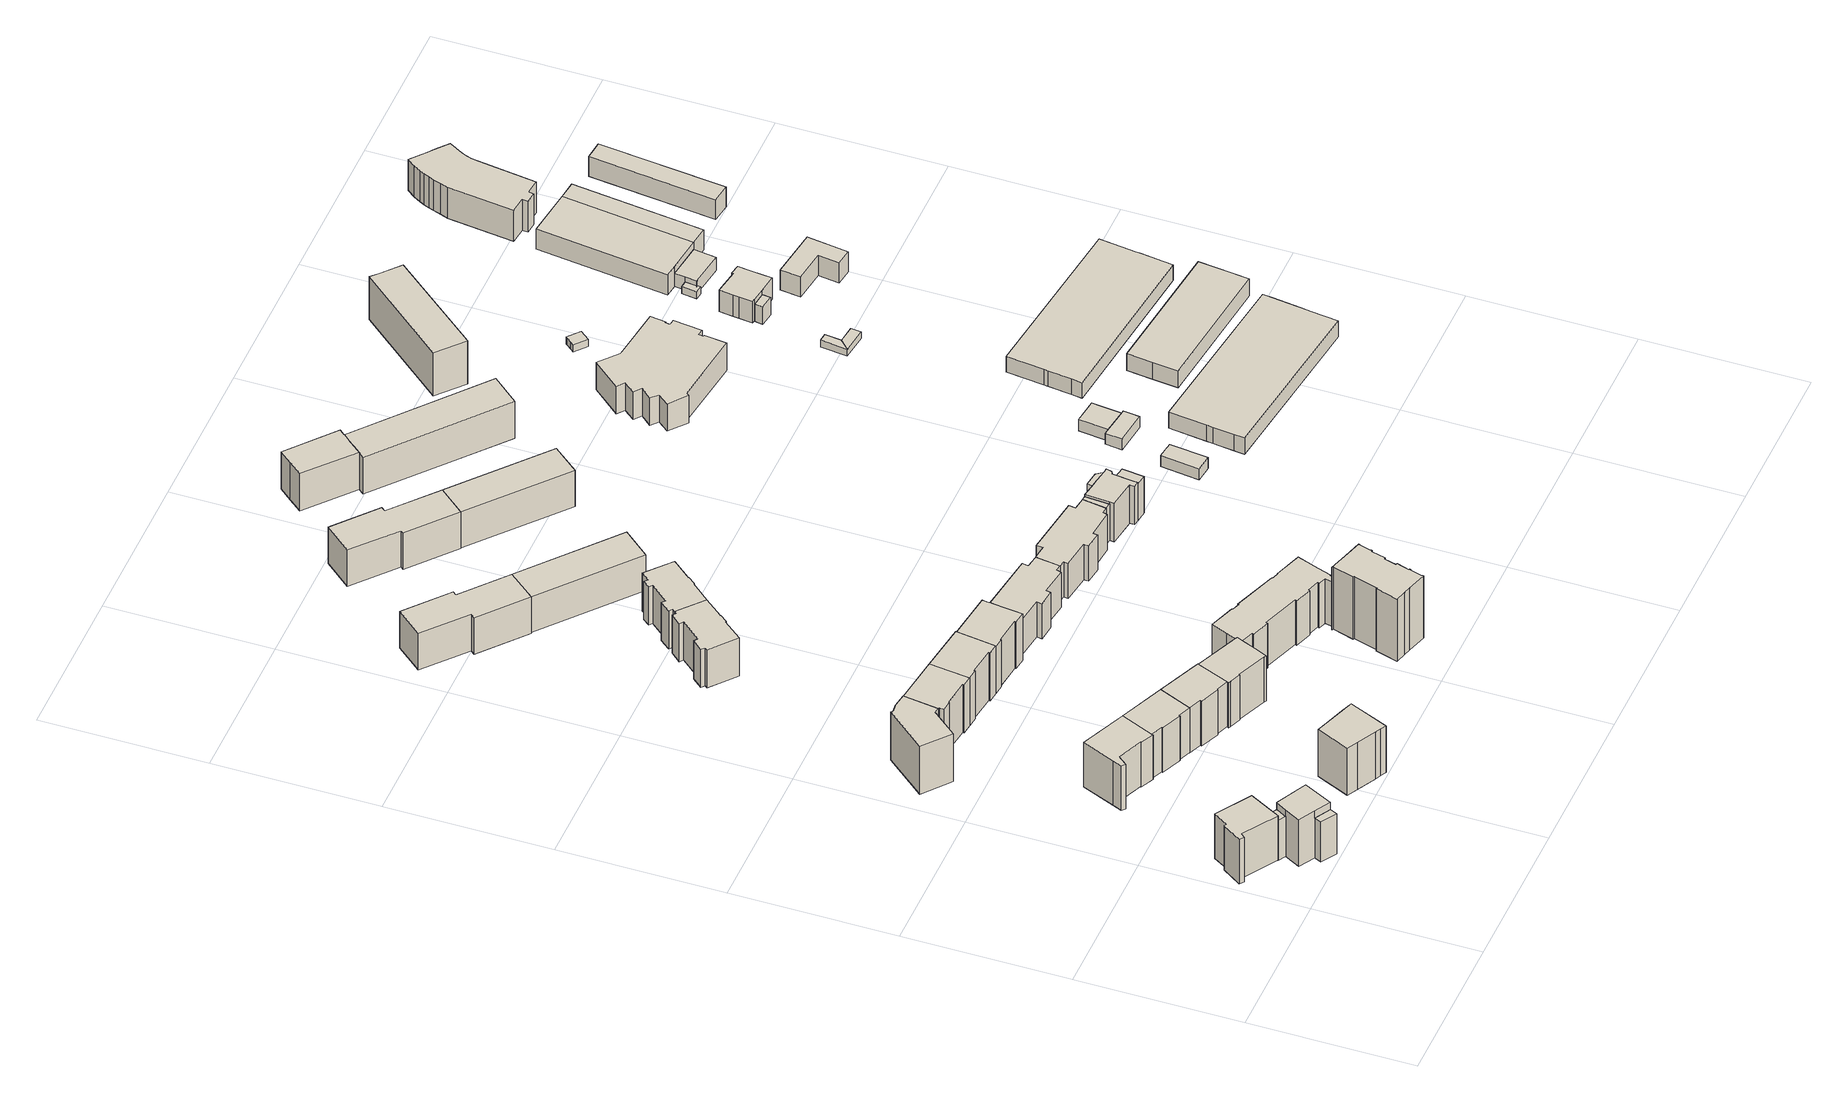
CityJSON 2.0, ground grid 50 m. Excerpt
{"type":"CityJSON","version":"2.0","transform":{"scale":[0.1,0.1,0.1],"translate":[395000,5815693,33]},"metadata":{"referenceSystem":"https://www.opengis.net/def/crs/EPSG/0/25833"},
"CityObjects":{
"building1":{"type":"Building","attributes":{"Gemeindeschluessel":"11000008","BezugspunktDach":"2200","function":"31001_1010","measuredHeight":19.14,"storeysAboveGround":4},"address":[{"country":"Germany","locality":"Berlin","thoroughfareNumber":"8","thoroughfareName":"Drübecker Weg"}],"geometry":[{"type":"Solid","lod":"1","boundaries":[[[[0,1,2,3,4,5,6,7,8,9]],[[10,11,12,13,14,15,16,17,18,19]],[[10,19,9,8]],[[11,10,8,7]],[[12,11,7,6]],[[13,12,6,5]],[[14,13,5,4]],[[15,14,4,3]],[[16,15,3,2]],[[17,16,2,1]],[[18,17,1,0]],[[19,18,0,9]]]]}]},
"building2":{"type":"Building","attributes":{"Gemeindeschluessel":"11000008","function":"31001_1010"},"address":[{"country":"Germany","locality":"Berlin","thoroughfareNumber":"11","thoroughfareName":"Kelbraer Straße"}],"children":["building2-1","building2-2","building2-3"]},
"building2-1":{"type":"BuildingPart","attributes":{"BezugspunktDach":"2200","measuredHeight":19.38,"storeysAboveGround":4},"parents":["building2"],"geometry":[{"type":"MultiSurface","lod":"1","boundaries":[[[20,21,22,23,24,25]],[[26,27,28,29,30,31]],[[26,31,25,24]],[[32,33,24,23]],[[28,27,23,22]],[[29,28,22,21]],[[34,35,29,21,20]],[[31,30,20,25]],[[27,26,33,32]],[[30,29,35,34]]]}]},
"building2-2":{"type":"BuildingPart","attributes":{"BezugspunktDach":"2200","measuredHeight":14.38,"storeysAboveGround":4},"parents":["building2"],"geometry":[{"type":"Solid","lod":"1","boundaries":[[[[36,35,34,37]],[[30,29,38,39]],[[30,39,37,34]],[[38,29,35,36]],[[39,38,36,37]],[[30,34,35,29]]]]}]},
"building2-3":{"type":"BuildingPart","attributes":{"BezugspunktDach":"2200","measuredHeight":14.38,"storeysAboveGround":4},"parents":["building2"],"geometry":[{"type":"Solid","lod":"1","boundaries":[[[[33,32,40,41]],[[42,27,26,43]],[[42,43,41,40]],[[27,42,40,32]],[[43,26,33,41]],[[26,27,32,33]]]]}]},
"building3":{"type":"Building","attributes":{"Gemeindeschluessel":"11000008","BezugspunktDach":"2200","function":"31001_1010","measuredHeight":16.03,"storeysAboveGround":5},"address":[{"country":"Germany","locality":"Berlin","thoroughfareNumber":"5","thoroughfareName":"Drübecker Weg"}],"geometry":[{"type":"Solid","lod":"1","boundaries":[[[[44,45,46,47,48,49,50,51,52,53]],[[54,55,56,57,58,59,60,61,62,63]],[[54,63,53,52]],[[55,54,52,51]],[[56,55,51,50]],[[57,56,50,49]],[[58,57,49,48]],[[59,58,48,47]],[[60,59,47,46]],[[61,60,46,45]],[[62,61,45,44]],[[63,62,44,53]]]]}]},
"building4":{"type":"Building","attributes":{"Gemeindeschluessel":"11000008","BezugspunktDach":"2200","function":"31001_1010","measuredHeight":17.18,"storeysAboveGround":4},"address":[{"country":"Germany","locality":"Berlin","thoroughfareNumber":"32","thoroughfareName":"Treptower Straße"}],"geometry":[{"type":"Solid","lod":"1","boundaries":[[[[64,65,66,67,68,69,70,71]],[[72,73,74,75,76,77,78,79]],[[72,79,71,70]],[[73,72,70,69]],[[74,73,69,68]],[[75,74,68,67]],[[76,75,67,66]],[[77,76,66,65]],[[78,77,65,64]],[[79,78,64,71]]]]}]},
"building5":{"type":"Building","attributes":{"Gemeindeschluessel":"11000008","BezugspunktDach":"2200","function":"31001_1010","measuredHeight":18.79,"storeysAboveGround":5},"address":[{"country":"Germany","locality":"Berlin","thoroughfareNumber":"14","thoroughfareName":"Kelbraer Straße"}],"geometry":[{"type":"Solid","lod":"1","boundaries":[[[[80,81,82,83,84,85,86,87,88,89,90]],[[91,92,93,94,95,96,97,98,99,100,101]],[[91,101,90,89]],[[92,91,89,88]],[[93,92,88,87]],[[94,93,87,86]],[[95,94,86,85]],[[96,95,85,84]],[[97,96,84,83]],[[98,97,83,82]],[[99,98,82,81]],[[100,99,81,80]],[[101,100,80,90]]]]}]},
"building6":{"type":"Building","attributes":{"Gemeindeschluessel":"11000008","BezugspunktDach":"2200","function":"31001_1010","measuredHeight":16.01,"storeysAboveGround":5},"address":[{"country":"Germany","locality":"Berlin","thoroughfareNumber":"7","thoroughfareName":"Drübecker Weg"}],"geometry":[{"type":"Solid","lod":"1","boundaries":[[[[102,103,104,105,106,107,50,49]],[[56,108,109,110,111,112,113,57]],[[56,57,49,50]],[[108,56,50,107]],[[109,108,107,106]],[[110,109,106,105]],[[111,110,105,104]],[[112,111,104,103]],[[113,112,103,102]],[[57,113,102,49]]]]}]},
"building7":{"type":"Building","attributes":{"Gemeindeschluessel":"11000008","BezugspunktDach":"2200","function":"31001_1010","measuredHeight":19.32,"storeysAboveGround":4},"address":[{"country":"Germany","locality":"Berlin","thoroughfareNumber":"57","thoroughfareName":"Harzer Straße"}],"geometry":[{"type":"Solid","lod":"1","boundaries":[[[[114,115,116,117,118,119,120,121,122,123,124,125]],[[126,127,128,129,130,131,132,133,134,135,136,137]],[[126,137,125,124]],[[127,126,124,123]],[[128,127,123,122]],[[129,128,122,121]],[[130,129,121,120]],[[131,130,120,119]],[[132,131,119,118]],[[133,132,118,117]],[[134,133,117,116]],[[135,134,116,115]],[[136,135,115,114]],[[137,136,114,125]]]]}]},
"building8":{"type":"Building","attributes":{"Gemeindeschluessel":"11000008","BezugspunktDach":"2200","function":"31001_1010","measuredHeight":16.09,"storeysAboveGround":5},"address":[{"country":"Germany","locality":"Berlin","thoroughfareNumber":"9","thoroughfareName":"Drübecker Weg"}],"geometry":[{"type":"Solid","lod":"1","boundaries":[[[[138,139,140,141,142,143,107,106]],[[144,145,146,147,148,149,150,151]],[[144,151,106,107]],[[145,144,107,143]],[[146,145,143,142]],[[147,146,142,141]],[[148,147,141,140]],[[149,148,140,139]],[[150,149,139,138]],[[151,150,138,106]]]]}]},
"building9":{"type":"Building","attributes":{"Gemeindeschluessel":"11000008","BezugspunktDach":"2200","function":"31001_1010","measuredHeight":19.43,"storeysAboveGround":4},"address":[{"country":"Germany","locality":"Berlin","thoroughfareNumber":"58","thoroughfareName":"Harzer Straße"}],"geometry":[{"type":"Solid","lod":"1","boundaries":[[[[152,153,154,155,156,157,158,122,121,120]],[[159,160,161,162,163,164,165,166,167,168]],[[159,168,120,121]],[[160,159,121,122]],[[161,160,122,158]],[[162,161,158,157]],[[163,162,157,156]],[[164,163,156,155]],[[165,164,155,154]],[[166,165,154,153]],[[167,166,153,152]],[[168,167,152,120]]]]}]},
"building10":{"type":"Building","attributes":{"Gemeindeschluessel":"11000008","BezugspunktDach":"2200","function":"31001_1010","measuredHeight":16.24,"storeysAboveGround":5},"address":[{"country":"Germany","locality":"Berlin","thoroughfareNumber":"11","thoroughfareName":"Drübecker Weg"}],"geometry":[{"type":"Solid","lod":"1","boundaries":[[[[169,170,171,172,173,174,175,176,177,178,179,180,181]],[[182,183,184,185,186,187,188,189,190,191,192,193,194]],[[182,194,181,180]],[[183,182,180,179]],[[184,183,179,178]],[[185,184,178,177]],[[186,185,177,176]],[[187,186,176,175]],[[188,187,175,174]],[[189,188,174,173]],[[190,189,173,172]],[[191,190,172,171]],[[192,191,171,170]],[[193,192,170,169]],[[194,193,169,181]]]]}]},
"building11":{"type":"Building","attributes":{"Gemeindeschluessel":"11000008","BezugspunktDach":"2200","function":"31001_1010","measuredHeight":13.75,"storeysAboveGround":4},"address":[{"country":"Germany","locality":"Berlin","thoroughfareNumber":"67","thoroughfareName":"Treptower Straße"}],"geometry":[{"type":"Solid","lod":"1","boundaries":[[[[195,196,197,198,199,200,201,202,203,204,205,206,207,208,209,210]],[[211,212,213,214,215,216,217,218,219,220,221,222,223,224,225,226]],[[211,226,210,209]],[[212,211,209,208]],[[213,212,208,207]],[[214,213,207,206]],[[215,214,206,205]],[[216,215,205,204]],[[217,216,204,203]],[[218,217,203,202]],[[219,218,202,201]],[[220,219,201,200]],[[221,220,200,199]],[[222,221,199,198]],[[223,222,198,197]],[[224,223,197,196]],[[225,224,196,195]],[[226,225,195,210]]]]}]},
"building12":{"type":"Building","attributes":{"Gemeindeschluessel":"11000008","BezugspunktDach":"2200","function":"31001_1010","measuredHeight":19.28,"storeysAboveGround":4},"address":[{"country":"Germany","locality":"Berlin","thoroughfareNumber":"59","thoroughfareName":"Harzer Straße"}],"geometry":[{"type":"Solid","lod":"1","boundaries":[[[[227,228,229,230,231,232,233,234,235,236,237,238,239]],[[162,161,240,241,242,243,244,245,246,247,248,249,163]],[[162,163,239,238]],[[161,162,238,237]],[[240,161,237,236]],[[241,240,236,235]],[[242,241,235,234]],[[243,242,234,233]],[[244,243,233,232]],[[245,244,232,231]],[[246,245,231,230]],[[247,246,230,229]],[[248,247,229,228]],[[249,248,228,227]],[[163,249,227,239]]]]}]},
"building13":{"type":"Building","attributes":{"Gemeindeschluessel":"11000008","BezugspunktDach":"2200","function":"31001_1010","measuredHeight":13.08,"storeysAboveGround":4},"address":[{"country":"Germany","locality":"Berlin","thoroughfareNumber":"65, 65A","thoroughfareName":"Treptower Straße"}],"geometry":[{"type":"Solid","lod":"1","boundaries":[[[[250,251,252,253,254,255,256,257]],[[258,259,260,261,262,263,264,265]],[[258,265,257,256]],[[259,258,256,255]],[[260,259,255,254]],[[261,260,254,253]],[[262,261,253,252]],[[263,262,252,251]],[[264,263,251,250]],[[265,264,250,257]]]]}]},
"building14":{"type":"Building","attributes":{"Gemeindeschluessel":"11000008","BezugspunktDach":"2200","function":"31001_1010","measuredHeight":13.7,"storeysAboveGround":4},"address":[{"country":"Germany","locality":"Berlin","thoroughfareNumber":"66","thoroughfareName":"Treptower Straße"}],"geometry":[{"type":"Solid","lod":"1","boundaries":[[[[266,203,202,267,268,269,270,271,272,273,274,275,276,277,278,279]],[[280,281,282,283,284,285,286,287,288,289,290,291,218,217,292,293]],[[280,293,279,278]],[[281,280,278,277]],[[282,281,277,276]],[[283,282,276,275]],[[284,283,275,274]],[[285,284,274,273]],[[286,285,273,272]],[[287,286,272,271]],[[288,287,271,270]],[[289,288,270,269]],[[290,289,269,268]],[[291,290,268,267]],[[218,291,267,202]],[[217,218,202,203]],[[292,217,203,266]],[[293,292,266,279]]]]}]},
"building15":{"type":"Building","attributes":{"Gemeindeschluessel":"11000008","BezugspunktDach":"2200","function":"31001_1010","measuredHeight":16.84,"storeysAboveGround":5},"address":[{"country":"Germany","locality":"Berlin","thoroughfareNumber":"67, 68","thoroughfareName":"Teupitzer Straße"}],"geometry":[{"type":"Solid","lod":"1","boundaries":[[[[294,295,296,297,298,299,300,301,302,303,304,305,306,307,308,309,310,311,312,313,314,315,316,317,318,319,320,321,322,323,324]],[[325,326,327,328,329,330,331,332,333,334,335,336,337,338,339,340,341,342,343,344,345,346,347,348,349,350,351,352,353,354,355]],[[325,355,324,323]],[[326,325,323,322]],[[327,326,322,321]],[[328,327,321,320]],[[329,328,320,319]],[[330,329,319,318]],[[331,330,318,317]],[[332,331,317,316]],[[333,332,316,315]],[[334,333,315,314]],[[335,334,314,313]],[[336,335,313,312]],[[337,336,312,311]],[[338,337,311,310]],[[339,338,310,309]],[[340,339,309,308]],[[341,340,308,307]],[[342,341,307,306]],[[343,342,306,305]],[[344,343,305,304]],[[345,344,304,303]],[[346,345,303,302]],[[347,346,302,301]],[[348,347,301,300]],[[349,348,300,299]],[[350,349,299,298]],[[351,350,298,297]],[[352,351,297,296]],[[353,352,296,295]],[[354,353,295,294]],[[355,354,294,324]]]]}]},
"building16":{"type":"Building","attributes":{"Gemeindeschluessel":"11000008","BezugspunktDach":"2200","function":"31001_1010","measuredHeight":12.62,"storeysAboveGround":4},"address":[{"country":"Germany","locality":"Berlin","thoroughfareNumber":"60","thoroughfareName":"Harzer Straße"}],"geometry":[{"type":"Solid","lod":"1","boundaries":[[[[356,357,358,359,360,361,362,363,364,365,366,367,368,369,370,371,372,373]],[[374,375,376,377,378,379,380,381,382,383,384,385,386,387,388,389,390,391]],[[374,391,373,372]],[[375,374,372,371]],[[376,375,371,370]],[[377,376,370,369]],[[378,377,369,368]],[[379,378,368,367]],[[380,379,367,366]],[[381,380,366,365]],[[382,381,365,364]],[[383,382,364,363]],[[384,383,363,362]],[[385,384,362,361]],[[386,385,361,360]],[[387,386,360,359]],[[388,387,359,358]],[[389,388,358,357]],[[390,389,357,356]],[[391,390,356,373]]]]}]},
"building17":{"type":"Building","attributes":{"Gemeindeschluessel":"11000008","BezugspunktDach":"2200","function":"31001_1010","measuredHeight":12.8,"storeysAboveGround":4},"address":[{"country":"Germany","locality":"Berlin","thoroughfareNumber":"64, 64A","thoroughfareName":"Treptower Straße"}],"geometry":[{"type":"Solid","lod":"1","boundaries":[[[[392,393,253,252]],[[394,395,396,397]],[[394,397,252,253]],[[395,394,253,393]],[[396,395,393,392]],[[397,396,392,252]]]]}]},
"building18":{"type":"Building","attributes":{"Gemeindeschluessel":"11000008","BezugspunktDach":"2200","function":"31001_1010","measuredHeight":22.93,"storeysAboveGround":7},"address":[{"country":"Germany","locality":"Berlin","thoroughfareNumber":"69","thoroughfareName":"Teupitzer Straße"}],"geometry":[{"type":"Solid","lod":"1","boundaries":[[[[398,399,400,401,402,403,404,405,406,407,408,409,410,411,412,413,414,415,416,417,418,419,420,421,422,423,424,425,426,427,428]],[[429,430,431,432,433,434,435,436,437,438,439,440,441,442,443,444,445,446,447,448,449,450,451,452,453,454,455,456,457,458,459]],[[429,459,428,427]],[[430,429,427,426]],[[431,430,426,425]],[[432,431,425,424]],[[433,432,424,423]],[[434,433,423,422]],[[435,434,422,421]],[[436,435,421,420]],[[437,436,420,419]],[[438,437,419,418]],[[439,438,418,417]],[[440,439,417,416]],[[441,440,416,415]],[[442,441,415,414]],[[443,442,414,413]],[[444,443,413,412]],[[445,444,412,411]],[[446,445,411,410]],[[447,446,410,409]],[[448,447,409,408]],[[449,448,408,407]],[[450,449,407,406]],[[451,450,406,405]],[[452,451,405,404]],[[453,452,404,403]],[[454,453,403,402]],[[455,454,402,401]],[[456,455,401,400]],[[457,456,400,399]],[[458,457,399,398]],[[459,458,398,428]]]]}]},
"building19":{"type":"Building","attributes":{"Gemeindeschluessel":"11000008","BezugspunktDach":"2200","function":"31001_1010","measuredHeight":13.13,"storeysAboveGround":4},"address":[{"country":"Germany","locality":"Berlin","thoroughfareNumber":"63, 63A","thoroughfareName":"Treptower Straße"}],"geometry":[{"type":"Solid","lod":"1","boundaries":[[[[460,461,462,463,464,465,466,467]],[[468,469,470,471,472,473,474,475]],[[468,475,467,466]],[[469,468,466,465]],[[470,469,465,464]],[[471,470,464,463]],[[472,471,463,462]],[[473,472,462,461]],[[474,473,461,460]],[[475,474,460,467]]]]}]},
"building20":{"type":"Building","attributes":{"Gemeindeschluessel":"11000008","BezugspunktDach":"2200","function":"31001_1010","measuredHeight":12.74,"storeysAboveGround":4},"address":[{"country":"Germany","locality":"Berlin","thoroughfareNumber":"61","thoroughfareName":"Harzer Straße"}],"geometry":[{"type":"Solid","lod":"1","boundaries":[[[[476,477,478,479,480,481,482,483,484,485,486,487,488,489,490,491]],[[381,492,493,494,495,496,497,498,499,500,501,502,503,504,505,382]],[[381,382,491,490]],[[492,381,490,489]],[[493,492,489,488]],[[494,493,488,487]],[[495,494,487,486]],[[496,495,486,485]],[[497,496,485,484]],[[498,497,484,483]],[[499,498,483,482]],[[500,499,482,481]],[[501,500,481,480]],[[502,501,480,479]],[[503,502,479,478]],[[504,503,478,477]],[[505,504,477,476]],[[382,505,476,491]]]]}]},
"building21":{"type":"Building","attributes":{"Gemeindeschluessel":"11000008","BezugspunktDach":"2200","function":"31001_1010","measuredHeight":12.91,"storeysAboveGround":4},"address":[{"country":"Germany","locality":"Berlin","thoroughfareNumber":"62, 62A","thoroughfareName":"Treptower Straße"}],"geometry":[{"type":"Solid","lod":"1","boundaries":[[[[506,507,463,462]],[[508,509,510,511]],[[508,511,462,463]],[[509,508,463,507]],[[510,509,507,506]],[[511,510,506,462]]]]}]},
"building22":{"type":"Building","attributes":{"Gemeindeschluessel":"11000008","function":"31001_1010"},"address":[{"country":"Germany","locality":"Berlin","thoroughfareNumber":"62","thoroughfareName":"Harzer Straße"}],"children":["building22-1","building22-2","building22-3","building22-4"]},
"building22-1":{"type":"BuildingPart","attributes":{"BezugspunktDach":"2200","measuredHeight":15.75,"storeysAboveGround":4},"parents":["building22"],"geometry":[{"type":"MultiSurface","lod":"1","boundaries":[[[512,513,514,515,516,517,518,519,520,521,522,523,524,525]],[[526,527,528,529,530,531,532,533,534,535,536,537,538,539]],[[526,539,525,524]],[[540,541,526,524,523]],[[528,527,523,522]],[[529,528,522,521]],[[542,543,521,520]],[[544,542,530,520,519]],[[532,531,519,518]],[[533,532,518,517]],[[534,533,517,516]],[[545,546,534,516,515]],[[547,545,535,515,514]],[[537,536,514,513]],[[538,537,513,512]],[[539,538,512,525]],[[527,526,541,540]],[[530,529,543,542]],[[531,530,542,544]],[[535,534,546,545]],[[536,535,545,547]]]}]},
"building22-2":{"type":"BuildingPart","attributes":{"BezugspunktDach":"2200","measuredHeight":13.08,"storeysAboveGround":4},"parents":["building22"],"geometry":[{"type":"MultiSurface","lod":"1","boundaries":[[[548,549,546,547]],[[534,550,551,536]],[[550,534,546,549]],[[551,550,549,548]],[[536,551,548,547]],[[534,535,545,546]],[[536,547,545,535]]]}]},
"building22-3":{"type":"BuildingPart","attributes":{"BezugspunktDach":"2200","measuredHeight":12.81,"storeysAboveGround":4},"parents":["building22"],"geometry":[{"type":"MultiSurface","lod":"1","boundaries":[[[544,552,553,543]],[[554,555,531,529]],[[554,529,543,553]],[[555,554,553,552]],[[531,555,552,544]],[[530,542,543,529]],[[531,544,542,530]]]}]},
"building22-4":{"type":"BuildingPart","attributes":{"BezugspunktDach":"2200","measuredHeight":13.08,"storeysAboveGround":4},"parents":["building22"],"geometry":[{"type":"Solid","lod":"1","boundaries":[[[[541,540,556,557]],[[558,527,526,559]],[[558,559,557,556]],[[527,558,556,540]],[[559,526,541,557]],[[526,527,540,541]]]]}]},
"building23":{"type":"Building","attributes":{"Gemeindeschluessel":"11000008","function":"31001_1010"},"address":[{"country":"Germany","locality":"Berlin","thoroughfareNumber":"61, 61A, 61B","thoroughfareName":"Treptower Straße"}],"children":["building23-1","building23-2"]},
"building23-1":{"type":"BuildingPart","attributes":{"BezugspunktDach":"2200","measuredHeight":13.85,"storeysAboveGround":4},"parents":["building23"],"geometry":[{"type":"MultiSurface","lod":"1","boundaries":[[[560,561,562,563,564,565,566]],[[567,568,569,570,571,572,573]],[[567,573,566,565]],[[569,568,574,569,575]],[[570,569,563,562]],[[571,570,562,561]],[[572,571,561,560]],[[573,572,560,566]],[[567,565,576]],[[568,567,565,564]],[[575,569,574,577,563]],[[564,577,574,568]]]}]},
"building23-2":{"type":"BuildingPart","attributes":{"BezugspunktDach":"2200","measuredHeight":13.89,"storeysAboveGround":4},"parents":["building23"],"geometry":[{"type":"MultiSurface","lod":"1","boundaries":[[[578,579,580,581,582,583,584,585]],[[586,587,588,589,569,574,567,590]],[[586,590,585,584]],[[587,586,584,583]],[[588,587,583,582]],[[589,588,582,581]],[[569,589,581,580]],[[577,563,580,579]],[[565,564,577,574,579,578]],[[565,567,578]],[[590,567,578,585]],[[574,569,563,577]],[[591,567,568,564,565]],[[568,574,577,564]]]}]},
"building24":{"type":"Building","attributes":{"Gemeindeschluessel":"11000008","BezugspunktDach":"2200","function":"31001_2100","measuredHeight":4.26,"storeysAboveGround":1},"address":[{"country":"Germany","locality":"Berlin","thoroughfareNumber":"50","thoroughfareName":"Teupitzer Straße"}],"geometry":[{"type":"Solid","lod":"1","boundaries":[[[[592,593,594,595,596]],[[597,598,599,600,601]],[[597,601,596,595]],[[598,597,595,594]],[[599,598,594,593]],[[600,599,593,592]],[[601,600,592,596]]]]}]},
"building25":{"type":"Building","attributes":{"Gemeindeschluessel":"11000008","BezugspunktDach":"2200","function":"31001_2100","measuredHeight":3.91,"storeysAboveGround":1},"address":[{"country":"Germany","locality":"Berlin","thoroughfareNumber":"50 (4)","thoroughfareName":"Teupitzer Straße"}],"geometry":[{"type":"Solid","lod":"1","boundaries":[[[[602,603,604,605,606,607]],[[608,609,610,611,612,613]],[[608,613,607,606]],[[609,608,606,605]],[[610,609,605,604]],[[611,610,604,603]],[[612,611,603,602]],[[613,612,602,607]]]]}]},
"building26":{"type":"Building","attributes":{"Gemeindeschluessel":"11000008","BezugspunktDach":"2200","function":"31001_2100","measuredHeight":4.04,"storeysAboveGround":1},"address":[{"country":"Germany","locality":"Berlin","thoroughfareNumber":"50 (5)","thoroughfareName":"Teupitzer Straße"}],"geometry":[{"type":"Solid","lod":"1","boundaries":[[[[604,614,615,605]],[[616,617,618,619]],[[616,619,605,615]],[[617,616,615,614]],[[618,617,614,604]],[[619,618,604,605]]]]}]},
"building27":{"type":"Building","attributes":{"name":"Kindertagesstätte","Gemeindeschluessel":"11000008","BezugspunktDach":"2200","function":"31001_3065","measuredHeight":9.84,"storeysAboveGround":2},"address":[{"country":"Germany","locality":"Berlin","thoroughfareNumber":"32A","thoroughfareName":"Treptower Straße"}],"geometry":[{"type":"Solid","lod":"1","boundaries":[[[[620,621,622,623,624,625,626,627,628,629,630,631,632,633,634,635,636,637,638,639,640]],[[641,642,643,644,645,646,647,648,649,650,651,652,653,654,655,656,657,658,659,660,661]],[[641,661,640,639]],[[642,641,639,638]],[[643,642,638,637]],[[644,643,637,636]],[[645,644,636,635]],[[646,645,635,634]],[[647,646,634,633]],[[648,647,633,632]],[[649,648,632,631]],[[650,649,631,630]],[[651,650,630,629]],[[652,651,629,628]],[[653,652,628,627]],[[654,653,627,626]],[[655,654,626,625]],[[656,655,625,624]],[[657,656,624,623]],[[658,657,623,622]],[[659,658,622,621]],[[660,659,621,620]],[[661,660,620,640]]]]}]},
"building28":{"type":"Building","attributes":{"Gemeindeschluessel":"11000008","BezugspunktDach":"2200","function":"31001_1010","measuredHeight":15.44,"storeysAboveGround":4},"address":[{"country":"Germany","locality":"Berlin","thoroughfareNumber":"57, 59","thoroughfareName":"Treptower Straße"}],"geometry":[{"type":"Solid","lod":"1","boundaries":[[[[662,663,664,665,666]],[[667,668,669,670,671]],[[667,671,666,665]],[[668,667,665,664]],[[669,668,664,663]],[[670,669,663,662]],[[671,670,662,666]]]]}]},
"building29":{"type":"Building","attributes":{"Gemeindeschluessel":"11000008","BezugspunktDach":"2200","function":"31001_2143","measuredHeight":6.87,"storeysAboveGround":1},"address":[{"country":"Germany","locality":"Berlin","thoroughfareNumber":"50 (2)","thoroughfareName":"Teupitzer Straße"}],"geometry":[{"type":"Solid","lod":"1","boundaries":[[[[672,673,674,675,676,677,678,679,680,681]],[[682,683,684,685,686,687,688,689,690,691]],[[682,691,681,680]],[[683,682,680,679]],[[684,683,679,678]],[[685,684,678,677]],[[686,685,677,676]],[[687,686,676,675]],[[688,687,675,674]],[[689,688,674,673]],[[690,689,673,672]],[[691,690,672,681]]]]}]},
"building30":{"type":"Building","attributes":{"Gemeindeschluessel":"11000008","BezugspunktDach":"2200","function":"31001_2523","measuredHeight":2.58,"storeysAboveGround":1},"address":[{"country":"Germany","locality":"Berlin","thoroughfareNumber":"32A (1)","thoroughfareName":"Treptower Straße"}],"geometry":[{"type":"Solid","lod":"1","boundaries":[[[[692,693,694,695,696,697]],[[698,699,700,701,702,703]],[[698,703,697,696]],[[699,698,696,695]],[[700,699,695,694]],[[701,700,694,693]],[[702,701,693,692]],[[703,702,692,697]]]]}]},
"building31":{"type":"Building","attributes":{"Gemeindeschluessel":"11000008","function":"31001_2723"},"address":[{"country":"Germany","locality":"Berlin","thoroughfareNumber":"57 (9)","thoroughfareName":"Teupitzer Straße"}],"children":["building31-1","building31-2"]},
"building31-1":{"type":"BuildingPart","attributes":{"BezugspunktDach":"2200","measuredHeight":2.29,"storeysAboveGround":1},"parents":["building31"],"geometry":[{"type":"MultiSurface","lod":"1","boundaries":[[[704,705,706,707]],[[708,709,710,711]],[[709,708,706,705]],[[710,709,705,704]],[[711,710,704,707]],[[708,711,707,706,712]]]}]},
"building31-2":{"type":"BuildingPart","attributes":{"BezugspunktDach":"2200","measuredHeight":2.46,"storeysAboveGround":1},"parents":["building31"],"geometry":[{"type":"MultiSurface","lod":"1","boundaries":[[[713,714,715,716]],[[717,718,708,711]],[[717,711,716,715]],[[718,717,715,714]],[[708,718,714,713]],[[711,707,706,713,716]],[[706,707,711,708]]]}]},
"building32":{"type":"Building","attributes":{"Gemeindeschluessel":"11000008","BezugspunktDach":"2200","function":"31001_2143","measuredHeight":6.82,"storeysAboveGround":1},"address":[{"country":"Germany","locality":"Berlin","thoroughfareNumber":"50 (6)","thoroughfareName":"Teupitzer Straße"}],"geometry":[{"type":"Solid","lod":"1","boundaries":[[[[719,720,721,722,723]],[[724,725,726,727,728]],[[724,728,723,722]],[[725,724,722,721]],[[726,725,721,720]],[[727,726,720,719]],[[728,727,719,723]]]]}]},
"building33":{"type":"Building","attributes":{"Gemeindeschluessel":"11000008","BezugspunktDach":"2200","function":"31001_2143","measuredHeight":6.58,"storeysAboveGround":1},"address":[{"country":"Germany","locality":"Berlin","thoroughfareNumber":"50 (1)","thoroughfareName":"Teupitzer Straße"}],"geometry":[{"type":"Solid","lod":"1","boundaries":[[[[729,730,731,732,733,734,735,736,737,738]],[[739,740,741,742,743,744,745,746,747,748]],[[739,748,738,737]],[[740,739,737,736]],[[741,740,736,735]],[[742,741,735,734]],[[743,742,734,733]],[[744,743,733,732]],[[745,744,732,731]],[[746,745,731,730]],[[747,746,730,729]],[[748,747,729,738]]]]}]},
"building34":{"type":"Building","attributes":{"Gemeindeschluessel":"11000008","function":"31001_1010"},"address":[{"country":"Germany","locality":"Berlin","thoroughfareNumber":"57 (1)","thoroughfareName":"Teupitzer Straße"}],"children":["building34-1","building34-2"]},
"building34-1":{"type":"BuildingPart","attributes":{"BezugspunktDach":"2200","measuredHeight":9.77,"storeysAboveGround":2},"parents":["building34"],"geometry":[{"type":"MultiSurface","lod":"1","boundaries":[[[749,750,751,752,753,754,755,756,757,758,759,760,761]],[[762,763,764,765,766,767,768,769,770,771,772,773,774]],[[762,774,761,760]],[[763,762,760,759]],[[764,763,759,758]],[[765,764,758,757]],[[766,765,757,756]],[[767,766,756,755]],[[768,767,755,754]],[[769,768,754,753]],[[770,769,753,752]],[[771,770,752,751]],[[775,776,771,751,750]],[[773,772,750,749]],[[774,773,749,761]],[[772,771,776,775]]]}]},
"building34-2":{"type":"BuildingPart","attributes":{"BezugspunktDach":"2200","measuredHeight":6.35,"storeysAboveGround":2},"parents":["building34"],"geometry":[{"type":"Solid","lod":"1","boundaries":[[[[777,776,775,778]],[[772,771,779,780]],[[772,780,778,775]],[[779,771,776,777]],[[780,779,777,778]],[[771,772,775,776]]]]}]},
"building35":{"type":"Building","attributes":{"Gemeindeschluessel":"11000008","BezugspunktDach":"2200","function":"31001_2523","measuredHeight":2.52,"storeysAboveGround":1},"address":[{"country":"Germany","locality":"Berlin","thoroughfareNumber":"57 (8)","thoroughfareName":"Teupitzer Straße"}],"geometry":[{"type":"Solid","lod":"1","boundaries":[[[[781,782,783,784,785,786]],[[787,788,789,790,791,792]],[[787,792,786,785]],[[788,787,785,784]],[[789,788,784,783]],[[790,789,783,782]],[[791,790,782,781]],[[792,791,781,786]]]]}]},
"building36":{"type":"Building","attributes":{"Gemeindeschluessel":"11000008","BezugspunktDach":"2200","function":"31001_2463","measuredHeight":4.66,"storeysAboveGround":1},"address":[{"country":"Germany","locality":"Berlin","thoroughfareNumber":"57 (7)","thoroughfareName":"Teupitzer Straße"}],"geometry":[{"type":"Solid","lod":"1","boundaries":[[[[793,794,795,796,797,798]],[[799,800,801,802,803,804]],[[799,804,798,797]],[[800,799,797,796]],[[801,800,796,795]],[[802,801,795,794]],[[803,802,794,793]],[[804,803,793,798]]]]}]},
"building37":{"type":"Building","attributes":{"Gemeindeschluessel":"11000008","BezugspunktDach":"2200","function":"31001_2100","measuredHeight":7.17,"storeysAboveGround":2},"address":[{"country":"Germany","locality":"Berlin","thoroughfareNumber":"57 (2)","thoroughfareName":"Teupitzer Straße"}],"geometry":[{"type":"Solid","lod":"1","boundaries":[[[[805,806,807,808,809,810]],[[811,812,813,814,815,816]],[[811,816,810,809]],[[812,811,809,808]],[[813,812,808,807]],[[814,813,807,806]],[[815,814,806,805]],[[816,815,805,810]]]]}]},
"building38":{"type":"Building","attributes":{"Gemeindeschluessel":"11000008","BezugspunktDach":"2200","function":"31001_2143","measuredHeight":7.25,"storeysAboveGround":1},"address":[{"country":"Germany","locality":"Berlin","thoroughfareNumber":"63","thoroughfareName":"Teupitzer Straße"}],"geometry":[{"type":"Solid","lod":"1","boundaries":[[[[817,818,819,820,821]],[[822,823,801,800,824]],[[822,824,821,820]],[[823,822,820,819]],[[801,823,819,818]],[[800,801,818,817]],[[824,800,817,821]]]]}]},
"building39":{"type":"Building","attributes":{"Gemeindeschluessel":"11000008","BezugspunktDach":"2200","function":"51009_1610","measuredHeight":7.25,"storeysAboveGround":0},"address":[{"country":"Germany","locality":"Berlin"}],"geometry":[{"type":"Solid","lod":"1","boundaries":[[[[825,826,819,818]],[[823,827,828,801]],[[823,801,818,819]],[[827,823,819,826]],[[828,827,826,825]],[[801,828,825,818]]]]}]},
"building40":{"type":"Building","attributes":{"Gemeindeschluessel":"11000008","BezugspunktDach":"2200","function":"31001_2320","measuredHeight":11.09,"storeysAboveGround":3},"address":[{"country":"Germany","locality":"Berlin","thoroughfareNumber":"33","thoroughfareName":"Treptower Straße"}],"geometry":[{"type":"Solid","lod":"1","boundaries":[[[[829,830,831,832,833,834,835,836,837,838,839,840,841,842,843,844,845,846,847,848,849,850,851,852]],[[853,854,855,856,857,858,859,860,861,862,863,864,865,866,867,868,869,870,871,872,873,874,875,876]],[[853,876,852,851]],[[854,853,851,850]],[[855,854,850,849]],[[856,855,849,848]],[[857,856,848,847]],[[858,857,847,846]],[[859,858,846,845]],[[860,859,845,844]],[[861,860,844,843]],[[862,861,843,842]],[[863,862,842,841]],[[864,863,841,840]],[[865,864,840,839]],[[866,865,839,838]],[[867,866,838,837]],[[868,867,837,836]],[[869,868,836,835]],[[870,869,835,834]],[[871,870,834,833]],[[872,871,833,832]],[[873,872,832,831]],[[874,873,831,830]],[[875,874,830,829]],[[876,875,829,852]]]]}]},
"building41":{"type":"Building","attributes":{"Gemeindeschluessel":"11000008","BezugspunktDach":"2200","function":"51009_1610","measuredHeight":7.15,"storeysAboveGround":0},"address":[{"country":"Germany","locality":"Berlin"}],"geometry":[{"type":"Solid","lod":"1","boundaries":[[[[877,878,879,880]],[[881,882,883,884]],[[881,884,880,879]],[[882,881,879,878]],[[883,882,878,877]],[[884,883,877,880]]]]}]}
},
"vertices":[
[22,201,180],[33,213,180],[138,147,180],[155,179,180],[190,243,180],[84,310,180],[56,265,180],[49,269,180],[48,268,180],[9,211,180],[48,268,20],[49,269,20],[56,265,20],[84,310,20],[190,243,20],[155,179,20],[138,147,20],[33,213,20],[22,201,20],[9,211,20],
[183,58,188],[231,31,188],[275,119,188],[180,166,188],[160,133,188],[134,85,188],[160,133,19],[180,166,19],[275,119,19],[231,31,19],[183,58,19],[134,85,19],[180,166,163],[160,133,163],[183,58,163],[231,31,163],
[220,8,163],[173,36,163],[220,8,19],[173,36,19],
[155,179,163],[138,147,163],[155,179,19],[138,147,19],
[185,606,183],[208,634,183],[286,601,183],[284,598,183],[325,580,183],[326,584,183],[369,685,183],[229,745,183],[187,643,183],[175,615,183],[187,643,23],[229,745,23],[369,685,23],[326,584,23],[325,580,23],[284,598,23],[286,601,23],[208,634,23],[185,606,23],[175,615,23],
[123,1082,196],[187,1159,196],[205,1157,196],[220,1264,196],[177,1270,196],[153,1267,196],[146,1272,196],[42,1148,196],[146,1272,24],[153,1267,24],[177,1270,24],[220,1264,24],[205,1157,24],[187,1159,24],[123,1082,24],[42,1148,24],
[495,52,180],[553,21,180],[570,13,180],[586,4,180],[600,37,180],[624,92,180],[638,125,180],[603,137,180],[541,159,180],[507,171,180],[462,69,180],[507,171,12],[541,159,12],[603,137,12],[638,125,12],[624,92,12],[600,37,12],[586,4,12],[570,13,12],[553,21,12],[495,52,12],[462,69,12],
[362,569,183],[361,565,183],[423,539,183],[424,542,183],[463,526,183],[506,627,183],[506,627,23],[463,526,23],[424,542,23],[423,539,23],[361,565,23],[362,569,23],
[210,1156,195],[208,1141,195],[238,1137,195],[238,1141,195],[322,1130,195],[321,1126,195],[354,1122,195],[362,1185,195],[370,1245,195],[220,1264,195],[212,1205,195],[205,1157,195],[212,1205,23],[220,1264,23],[370,1245,23],[362,1185,23],[354,1122,23],[321,1126,23],[322,1130,23],[238,1141,23],[238,1137,23],[208,1141,23],[210,1156,23],[205,1157,23],
[502,510,183],[500,506,183],[559,481,183],[561,484,183],[600,469,183],[640,570,183],[506,627,22],[640,570,22],[600,469,22],[561,484,22],[559,481,22],[500,506,22],[502,510,22],[463,526,22],
[386,1118,195],[387,1122,195],[470,1111,195],[470,1107,195],[502,1103,195],[511,1166,195],[519,1225,195],[362,1185,22],[370,1245,22],[519,1225,22],[511,1166,22],[502,1103,22],[470,1107,22],[470,1111,22],[387,1122,22],[386,1118,22],[354,1122,22],
[605,461,182],[639,448,182],[640,450,182],[732,412,182],[738,409,182],[756,449,182],[769,482,182],[781,509,182],[773,513,182],[648,566,182],[640,570,182],[600,469,182],[598,464,182],[600,469,20],[640,570,20],[648,566,20],[773,513,20],[781,509,20],[769,482,20],[756,449,20],[738,409,20],[732,412,20],[640,450,20],[639,448,20],[605,461,20],[598,464,20],
[254,1851,159],[248,1843,159],[324,1778,159],[373,1837,159],[375,1836,159],[394,1858,159],[392,1859,159],[440,1916,159],[364,1981,159],[357,1974,159],[348,1982,159],[321,1951,159],[332,1943,159],[280,1882,159],[270,1890,159],[244,1859,159],[270,1890,22],[280,1882,22],[332,1943,22],[321,1951,22],[348,1982,22],[357,1974,22],[364,1981,22],[440,1916,22],[392,1859,22],[394,1858,22],[375,1836,22],[373,1837,22],[324,1778,22],[248,1843,22],[254,1851,22],[244,1859,22],
[535,1099,190],[536,1102,190],[619,1092,190],[619,1088,190],[656,1083,190],[659,1109,190],[663,1146,190],[668,1184,190],[668,1192,190],[670,1206,190],[519,1225,190],[511,1166,190],[502,1103,190],[670,1206,22],[668,1192,22],[668,1184,22],[663,1146,22],[659,1109,22],[656,1083,22],[619,1088,22],[619,1092,22],[536,1102,22],[535,1099,22],
[167,2495,149],[157,2483,149],[292,2369,149],[361,2451,149],[228,2563,149],[237,2574,149],[110,2681,149],[43,2601,149],[110,2681,18],[237,2574,18],[228,2563,18],[361,2451,18],[292,2369,18],[157,2483,18],[167,2495,18],[43,2601,18],
[370,1988,159],[488,1973,159],[490,1972,159],[508,1994,159],[507,1996,159],[556,2054,159],[480,2119,159],[459,2094,159],[449,2103,159],[432,2082,159],[442,2074,159],[396,2019,159],[386,2028,159],[360,1997,159],[386,2028,22],[396,2019,22],[442,2074,22],[432,2082,22],[449,2103,22],[459,2094,22],[480,2119,22],[556,2054,22],[507,1996,22],[508,1994,22],[490,1972,22],[488,1973,22],[370,1988,22],[360,1997,22],
[772,481,172],[778,496,172],[821,481,172],[819,476,172],[874,457,172],[876,461,172],[991,421,172],[989,416,172],[1040,398,172],[1042,402,172],[1080,389,172],[1078,384,172],[1100,376,172],[1094,346,172],[1111,341,172],[1119,370,172],[1121,369,172],[1140,424,172],[1158,476,172],[1074,505,172],[1073,503,172],[1051,511,172],[1052,513,172],[920,560,172],[919,557,172],[895,566,172],[895,568,172],[817,596,172],[796,545,172],[781,509,172],[769,482,172],[781,509,12],[796,545,12],[817,596,12],[895,568,12],[895,566,12],[919,557,12],[920,560,12],[1052,513,12],[1051,511,12],[1073,503,12],[1074,505,12],[1158,476,12],[1140,424,12],[1121,369,12],[1119,370,12],[1111,341,12],[1094,346,12],[1100,376,12],[1078,384,12],[1080,389,12],[1042,402,12],[1040,398,12],[989,416,12],[991,421,12],[876,461,12],[874,457,12],[819,476,12],[821,481,12],[778,496,12],[772,481,12],[769,482,12],
[675,1108,146],[674,1094,146],[762,1083,146],[760,1067,146],[812,1061,146],[815,1075,146],[900,1064,146],[904,1079,146],[923,1076,146],[933,1151,146],[893,1157,146],[897,1176,146],[713,1200,146],[711,1182,146],[696,1183,146],[695,1188,146],[668,1192,146],[659,1109,146],[668,1192,20],[695,1188,20],[696,1183,20],[711,1182,20],[713,1200,20],[897,1176,20],[893,1157,20],[933,1151,20],[923,1076,20],[904,1079,20],[900,1064,20],[815,1075,20],[812,1061,20],[760,1067,20],[762,1083,20],[674,1094,20],[675,1108,20],[659,1109,20],
[563,2140,149],[633,2222,149],[361,2451,21],[633,2222,21],[563,2140,21],[292,2369,21],
[1056,128,237],[1078,122,237],[1138,105,237],[1138,108,237],[1137,108,237],[1148,147,237],[1149,147,237],[1150,150,237],[1147,150,237],[1159,190,237],[1154,191,237],[1165,230,237],[1170,228,237],[1182,273,237],[1185,272,237],[1186,275,237],[1185,276,237],[1195,312,237],[1196,312,237],[1197,315,237],[1140,332,237],[1111,341,237],[1094,346,237],[1081,350,237],[1080,347,237],[1085,346,237],[1065,281,237],[1069,280,237],[1047,205,237],[1043,206,237],[1022,138,237],[1043,206,13],[1047,205,13],[1069,280,13],[1065,281,13],[1085,346,13],[1080,347,13],[1081,350,13],[1094,346,13],[1111,341,13],[1140,332,13],[1197,315,13],[1196,312,13],[1195,312,13],[1185,276,13],[1186,275,13],[1185,272,13],[1182,273,13],[1170,228,13],[1165,230,13],[1154,191,13],[1159,190,13],[1147,150,13],[1150,150,13],[1149,147,13],[1148,147,13],[1137,108,13],[1138,108,13],[1138,105,13],[1078,122,13],[1056,128,13],[1022,138,13],
[421,2795,149],[414,2786,149],[550,2671,149],[617,2750,149],[482,2866,149],[491,2878,149],[365,2984,149],[295,2903,149],[365,2984,18],[491,2878,18],[482,2866,18],[617,2750,18],[550,2671,18],[414,2786,18],[421,2795,18],[295,2903,18],
[941,1073,147],[940,1059,147],[1027,1047,147],[1026,1033,147],[1077,1026,147],[1078,1040,147],[1164,1031,147],[1168,1045,147],[1187,1043,147],[1198,1116,147],[1159,1121,147],[1162,1142,147],[978,1166,147],[976,1146,147],[933,1151,147],[923,1076,147],[976,1146,20],[978,1166,20],[1162,1142,20],[1159,1121,20],[1198,1116,20],[1187,1043,20],[1168,1045,20],[1164,1031,20],[1078,1040,20],[1077,1026,20],[1026,1033,20],[1027,1047,20],[940,1059,20],[941,1073,20],
[819,2442,149],[886,2522,149],[617,2750,20],[886,2522,20],[819,2442,20],[550,2671,20],
[1291,1015,155],[1291,1000,155],[1308,998,155],[1309,1012,155],[1315,1066,155],[1316,1075,155],[1325,1080,155],[1330,1097,155],[1319,1098,155],[1261,1107,155],[1261,1106,155],[1211,1114,155],[1206,1040,155],[1205,1026,155],[1206,1040,17],[1211,1114,17],[1261,1106,17],[1261,1107,17],[1319,1098,17],[1330,1097,17],[1325,1080,17],[1316,1075,17],[1315,1066,17],[1309,1012,17],[1308,998,17],[1291,1000,17],[1291,1015,17],[1205,1026,17],[1211,1114,148],[1206,1040,148],[1319,1098,145],[1261,1107,145],[1330,1097,145],[1309,1012,148],[1315,1066,148],[1308,998,148],
[1344,993,148],[1352,1060,148],[1352,1060,17],[1344,993,17],
[1310,1122,145],[1264,1128,145],[1264,1128,17],[1310,1122,17],
[1198,1116,148],[1187,1043,148],[1198,1116,17],[1187,1043,17],
[1032,2698,144],[1067,2739,144],[1102,2779,144],[740,3081,144],[706,3041,144],[686,3017,144],[672,3000,144],[686,3017,11],[706,3041,11],[740,3081,11],[1102,2779,11],[1067,2739,11],[1032,2698,11],[672,3000,11],[720,3058,11],[740,3081,119],[686,3017,64],[720,3058,144],
[686,3017,145],[720,3058,145],[740,3081,145],[739,3082,145],[753,3098,145],[613,3215,145],[580,3176,145],[547,3136,145],[580,3176,11],[613,3215,11],[753,3098,11],[739,3082,11],[547,3136,11],[686,3017,87],
[1576,896,57],[1589,1012,57],[1564,1016,57],[1539,1019,57],[1524,902,57],[1539,1019,17],[1564,1016,17],[1589,1012,17],[1576,896,17],[1524,902,17],
[1669,1129,55],[1675,1179,55],[1665,1180,55],[1589,1190,55],[1572,1192,55],[1566,1141,55],[1572,1192,16],[1589,1190,16],[1665,1180,16],[1675,1179,16],[1669,1129,16],[1566,1141,16],
[1675,1271,55],[1600,1280,55],[1600,1280,14],[1675,1271,14],[1665,1180,14],[1589,1190,14],
[1246,2275,121],[1253,2284,121],[1484,2255,121],[1492,2323,121],[1488,2324,121],[1490,2338,121],[1509,2336,121],[1520,2424,121],[1501,2426,121],[1503,2441,121],[1507,2440,121],[1513,2488,121],[1343,2509,121],[1285,2558,121],[1212,2472,121],[1234,2454,121],[1206,2421,121],[1228,2403,121],[1200,2370,121],[1221,2351,121],[1194,2318,121],[1221,2351,22],[1200,2370,22],[1228,2403,22],[1206,2421,22],[1234,2454,22],[1212,2472,22],[1285,2558,22],[1343,2509,22],[1513,2488,22],[1507,2440,22],[1503,2441,22],[1501,2426,22],[1520,2424,22],[1509,2336,22],[1490,2338,22],[1488,2324,22],[1492,2323,22],[1484,2255,22],[1253,2284,22],[1246,2275,22],[1194,2318,22],
[1205,2900,157],[1434,3174,157],[1380,3221,157],[1357,3242,157],[1125,2969,157],[1357,3242,2],[1380,3221,2],[1434,3174,2],[1205,2900,2],[1125,2969,2],
[2213,761,69],[2223,844,69],[2227,876,69],[2238,962,69],[2242,991,69],[1701,1057,69],[1687,942,69],[1684,922,69],[1677,858,69],[1673,827,69],[1677,858,10],[1684,922,10],[1687,942,10],[1701,1057,10],[2242,991,10],[2238,962,10],[2227,876,10],[2223,844,10],[2213,761,10],[1673,827,10],
[1442,2640,49],[1466,2670,49],[1430,2700,49],[1427,2696,49],[1415,2681,49],[1406,2670,49],[1415,2681,23],[1427,2696,23],[1430,2700,23],[1466,2670,23],[1442,2640,23],[1406,2670,23],
[1739,1962,43],[1743,1994,43],[1686,2001,43],[1657,1972,43],[1686,2001,20],[1743,1994,20],[1739,1962,20],[1657,1972,20],[1686,2001,31],
[1686,2001,45],[1692,2050,45],[1667,2053,45],[1657,1972,45],[1667,2053,20],[1692,2050,20],
[2286,1046,71],[2303,1200,71],[1882,1247,71],[1873,1169,71],[1865,1092,71],[1873,1169,10],[1882,1247,10],[2303,1200,10],[2286,1046,10],[1865,1092,10],
[2270,1261,68],[2274,1291,68],[2283,1362,68],[2284,1374,68],[2298,1486,68],[1758,1550,68],[1744,1434,68],[1743,1422,68],[1734,1351,68],[1730,1319,68],[1734,1351,12],[1743,1422,12],[1744,1434,12],[1758,1550,12],[2298,1486,12],[2284,1374,12],[2283,1362,12],[2274,1291,12],[2270,1261,12],[1730,1319,12],
[1700,2257,100],[1700,2256,100],[1742,2251,100],[1800,2243,100],[1804,2284,100],[1806,2303,100],[1811,2348,100],[1780,2353,100],[1779,2348,100],[1703,2360,100],[1698,2318,100],[1696,2299,100],[1691,2258,100],[1696,2299,22],[1698,2318,22],[1703,2360,22],[1779,2348,22],[1780,2353,22],[1811,2348,22],[1806,2303,22],[1804,2284,22],[1800,2243,22],[1742,2251,22],[1700,2256,22],[1700,2257,22],[1691,2258,22],[1700,2256,85],[1742,2251,85],
[1739,2225,85],[1695,2231,85],[1739,2225,22],[1695,2231,22],
[1755,2433,46],[1756,2444,46],[1754,2444,46],[1758,2479,46],[1737,2482,46],[1731,2436,46],[1737,2482,21],[1758,2479,21],[1754,2444,21],[1756,2444,21],[1755,2433,21],[1731,2436,21],
[1756,2444,64],[1863,2430,64],[1873,2498,64],[1762,2512,64],[1758,2479,64],[1754,2444,64],[1758,2479,17],[1762,2512,17],[1873,2498,17],[1863,2430,17],[1756,2444,17],[1754,2444,17],
[1938,2163,92],[1930,2099,92],[1982,2092,92],[1999,2218,92],[1847,2238,92],[1839,2175,92],[1847,2238,20],[1999,2218,20],[1982,2092,20],[1930,2099,20],[1938,2163,20],[1839,2175,20],
[1762,2512,89],[1873,2498,89],[1923,2899,89],[1772,2917,89],[1722,2517,89],[1772,2917,17],[1923,2899,17],[1722,2517,17],
[1930,2491,89],[1979,2892,89],[1979,2892,17],[1930,2491,17],
[1830,2979,128],[1829,2962,128],[1864,2958,128],[1866,2974,128],[1911,2969,128],[1933,3130,128],[1936,3151,128],[1939,3168,128],[1945,3186,128],[1950,3197,128],[1958,3212,128],[1966,3225,128],[1976,3243,128],[1940,3273,128],[1920,3289,128],[1875,3326,128],[1855,3302,128],[1842,3279,128],[1834,3265,128],[1827,3248,128],[1821,3232,128],[1814,3209,128],[1805,3185,128],[1780,2985,128],[1805,3185,17],[1814,3209,17],[1821,3232,17],[1827,3248,17],[1834,3265,17],[1842,3279,17],[1855,3302,17],[1875,3326,17],[1920,3289,17],[1940,3273,17],[1976,3243,17],[1966,3225,17],[1958,3212,17],[1950,3197,17],[1945,3186,17],[1939,3168,17],[1936,3151,17],[1933,3130,17],[1911,2969,17],[1866,2974,17],[1864,2958,17],[1829,2962,17],[1830,2979,17],[1780,2985,17],
[2118,2498,87],[2161,2884,87],[2103,2890,87],[2059,2505,87],[2103,2890,16],[2161,2884,16],[2118,2498,16],[2059,2505,16]
]}
